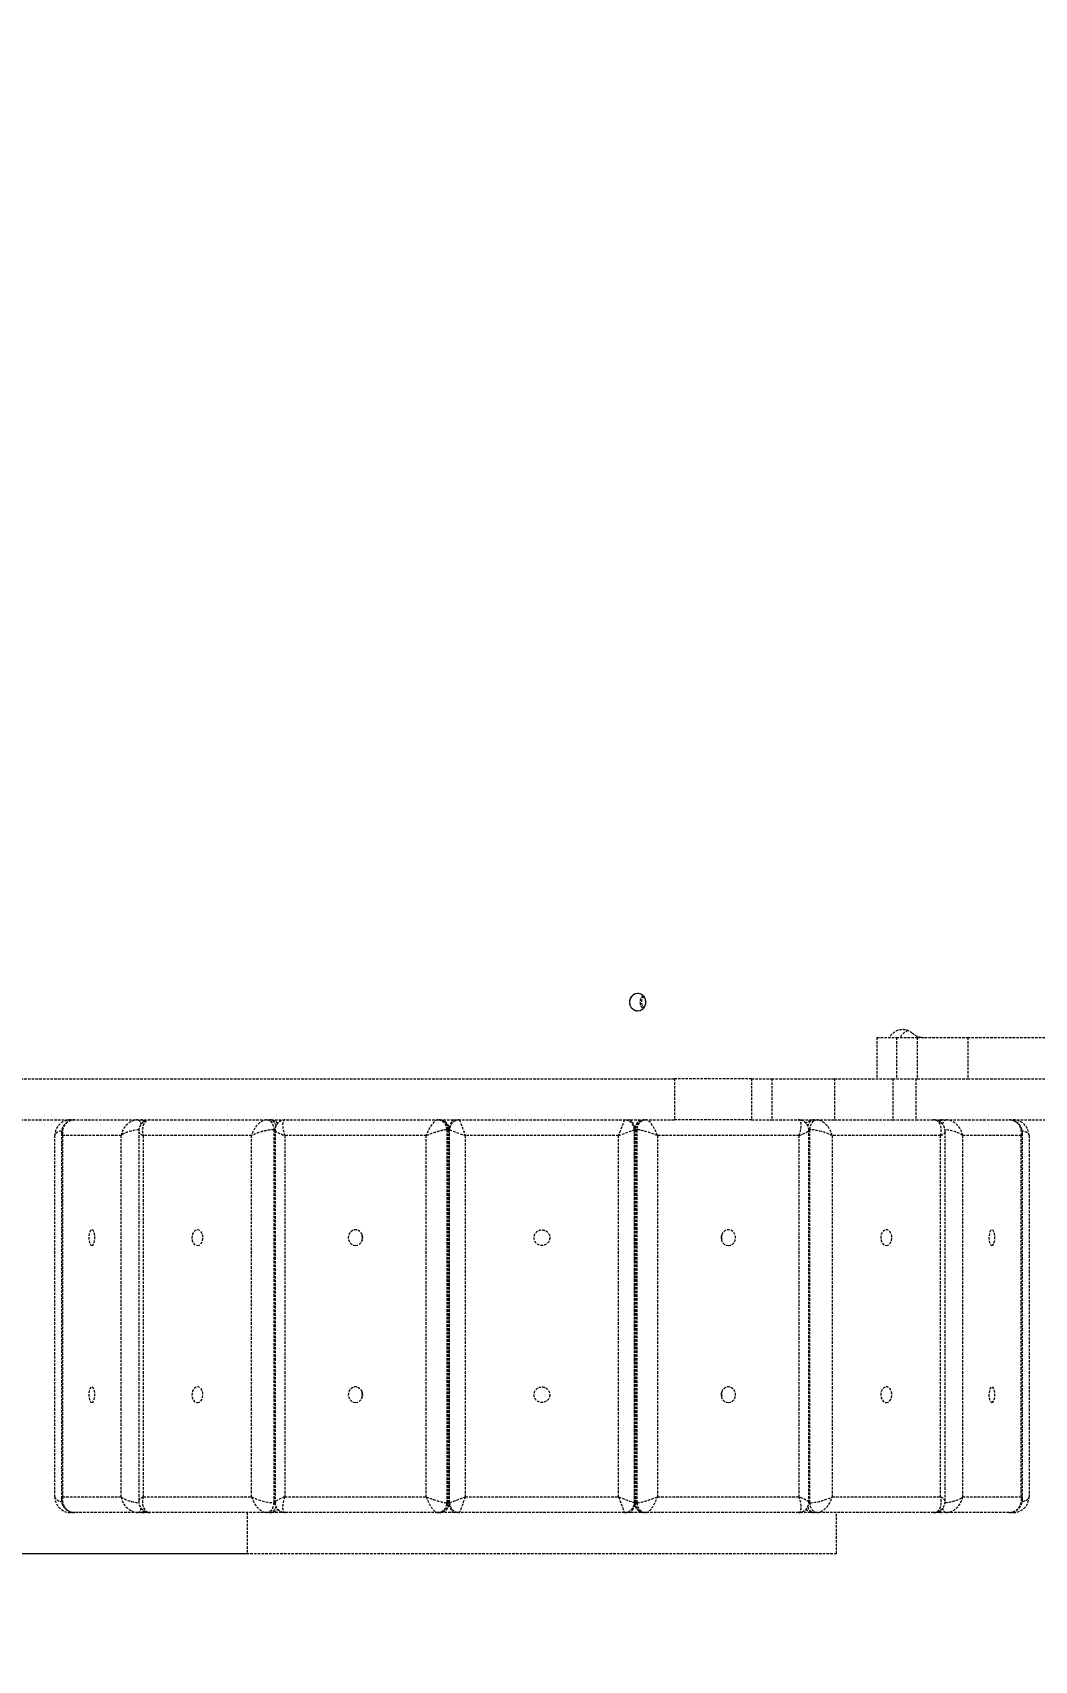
# Model space of a CAD drawing. Header units: millimetres. Extents: x -468 to 5922, y -120 to 5313.
# Drawn here: x 2184 to 2694, y 2125 to 2954 of the extents above; entities that cross this region are included whole.
import ezdxf

# ---------------------------------------------------------------- set-up
doc = ezdxf.new("R2010")
doc.units = ezdxf.units.MM
doc.linetypes.add('HIDDEN', pattern=[1.905, 1.27, -0.635])
doc.layers.add('DIKOM_ОБЬЕКТ', color=7, linetype='Continuous')
doc.layers.add('DIKOM_РАЗМЕР_ЗОНА', color=7, linetype='Continuous')
doc.styles.add('style1', font='arialbd.ttf', dxfattribs={"width": 0.8})
doc.dimstyles.new('1-50', dxfattribs={"dimtxt": 300, "dimasz": 200, "dimexe": 100, "dimexo": 0, "dimgap": 100, "dimtad": 1, "dimtxsty": 'style1', "dimcen": 200, "dimclrd": 7, "dimclre": 7, "dimclrt": 7, "dimadec": 1, "dimazin": 2, "dimtfac": 1, "dimtmove": 0, "dimatfit": 2, "dimfxl": 0, "dimlwd": 25, "dimlwe": 18, "dimarcsym": 0})

# ---------------------------------------------------------------- blocks, each defined once
blk = doc.blocks.new('*D38')
at = {"layer": 'Defpoints', "color": 0, "transparency": 16777216}
for p in [(4635.22, 5313.1), (-18.18, 679.1), (4922.12, 679.1)]:
    blk.add_point(p, dxfattribs=at)
at = {"layer": 'DIKOM_РАЗМЕР_ЗОНА', "color": 7, "lineweight": 18, "transparency": 16777216}
for p, q in [((4635.22, 5313.1), (-118.18, 5313.1)), ((4922.12, 679.1), (-118.18, 679.1))]:
    blk.add_line(p, q, dxfattribs=at)
at = {"layer": 'DIKOM_РАЗМЕР_ЗОНА', "color": 7, "lineweight": 25, "transparency": 16777216}
blk.add_line((-18.18, 5113.1), (-18.18, 879.1), dxfattribs=at)
at = {"layer": 'DIKOM_РАЗМЕР_ЗОНА', "color": 7, "transparency": 16777216}
for points in [[(-51.51, 5113.1), (15.15, 5113.1), (-18.18, 5313.1)], [(-51.51, 879.1), (15.15, 879.1), (-18.18, 679.1)]]:
    blk.add_solid(points, dxfattribs=at)
at = {"layer": 'DIKOM_РАЗМЕР_ЗОНА', "color": 7, "transparency": 16777216, "insert": (-271.35, 2810.16), "char_height": 300, "attachment_point": 5, "rotation": 90, "style": 'style1'}
blk.add_mtext('{\\fArial|b0|i0|c204|p34;4640}', dxfattribs=at)
blk = doc.blocks.new('*D40')
at = {"color": 7, "lineweight": 18, "transparency": 16777216}
for p, q in [((2293.54, 3813.1), (1693.94, 3813.1)), ((2293.54, 2179.1), (1693.94, 2179.1))]:
    blk.add_line(p, q, dxfattribs=at)
at = {"color": 7, "lineweight": 25, "transparency": 16777216}
blk.add_line((1793.94, 3613.1), (1793.94, 2379.1), dxfattribs=at)
at = {"color": 7, "transparency": 16777216}
for points in [[(1760.61, 3613.1), (1827.27, 3613.1), (1793.94, 3813.1)], [(1760.61, 2379.1), (1827.27, 2379.1), (1793.94, 2179.1)]]:
    blk.add_solid(points, dxfattribs=at)
at = {"layer": 'Defpoints', "color": 0, "transparency": 16777216}
for p in [(2293.54, 3813.1), (1793.94, 2179.1), (2293.54, 2179.1)]:
    blk.add_point(p, dxfattribs=at)
at = {"color": 7, "transparency": 16777216, "insert": (1540.77, 2959.56), "char_height": 300, "attachment_point": 5, "rotation": 90, "style": 'style1'}
blk.add_mtext('{\\fArial|b0|i0|c204|p34;1640}', dxfattribs=at)
blk = doc.blocks.new('*D41')
at = {"color": 7, "lineweight": 18, "transparency": 16777216}
for p, q in [((2007.82, 2400.1), (2007.82, 1603.72)), ((4422.12, 2400.1), (4422.12, 1603.72))]:
    blk.add_line(p, q, dxfattribs=at)
at = {"color": 7, "lineweight": 25, "transparency": 16777216}
blk.add_line((2207.82, 1703.72), (4222.12, 1703.72), dxfattribs=at)
at = {"color": 7, "transparency": 16777216}
for points in [[(2207.82, 1737.06), (2207.82, 1670.39), (2007.82, 1703.72)], [(4222.12, 1737.06), (4222.12, 1670.39), (4422.12, 1703.72)]]:
    blk.add_solid(points, dxfattribs=at)
at = {"layer": 'Defpoints', "color": 0, "transparency": 16777216}
for p in [(2007.82, 2400.1), (4422.12, 2400.1), (4422.12, 1703.72)]:
    blk.add_point(p, dxfattribs=at)
at = {"color": 7, "transparency": 16777216, "insert": (3233.45, 1956.89), "char_height": 300, "attachment_point": 5, "style": 'style1'}
blk.add_mtext('{\\fArial|b0|i0|c204|p34;2420}', dxfattribs=at)

msp = doc.modelspace()

# ---------------------------------------------------------------- linework, layer by layer
at = {"layer": 'DIKOM_ОБЬЕКТ', "color": 7, "linetype": 'HIDDEN', "lineweight": 15}
for p, q in [((2614.059, 2442.098), (2614.059, 2421.098)), ((2614.059, 2442.098), (2624.018, 2442.098)), ((2624.018, 2442.098), (2624.018, 2421.098)), ((2624.018, 2442.098), (2634.645, 2442.098)), ((2634.645, 2442.098), (2634.645, 2421.098)), ((2634.645, 2442.098), (2660.327, 2442.098)), ((2660.327, 2442.098), (2660.327, 2421.098)), ((2660.327, 2442.098), (2801.424, 2442.098)), ((2082.875, 2421.098), (2510.993, 2421.098)), ((2510.993, 2421.098), (2510.993, 2400.098)), ((2550.293, 2421.098), (2510.993, 2421.098)), ((2550.293, 2421.098), (2550.293, 2400.098)), ((2550.293, 2421.098), (2560.549, 2421.098)), ((2560.549, 2421.098), (2560.549, 2400.098)), ((2560.549, 2421.098), (2592.512, 2421.098)), ((2592.512, 2421.098), (2592.512, 2400.098)), ((2592.512, 2421.098), (2622.152, 2421.098)), ((2622.152, 2421.098), (2622.152, 2400.098)), ((2622.152, 2421.098), (2624.018, 2421.098)), ((2624.018, 2421.098), (2634.645, 2421.098)), ((2633.958, 2421.098), (2633.958, 2400.098)), ((2634.645, 2421.098), (2660.327, 2421.098)), ((2660.327, 2421.098), (2801.424, 2421.098)), ((2082.875, 2400.098), (2510.993, 2400.098)), ((2203.538, 2400.098), (2203.538, 2399.761)), ((2399.777, 2399.778), (2399.777, 2400.098)), ((2487.299, 2399.778), (2487.299, 2400.098)), ((2550.293, 2400.098), (2510.993, 2400.098)), ((2550.293, 2400.098), (2560.549, 2400.098)), ((2560.549, 2400.098), (2592.512, 2400.098)), ((2592.512, 2400.098), (2622.152, 2400.098)), ((2622.152, 2400.098), (2633.958, 2400.098)), ((2633.958, 2400.098), (2721.719, 2400.098)), ((2683.538, 2399.743), (2683.538, 2400.098)), ((2195.538, 2208.098), (2195.538, 2392.098)), ((2198.882, 2393.246), (2198.882, 2206.95)), ((2229.34, 2392.098), (2199.491, 2392.098)), ((2199.491, 2392.098), (2199.491, 2208.098)), ((2229.34, 2208.098), (2229.34, 2392.098)), ((2238.255, 2394.22), (2238.255, 2205.977)), ((2295.752, 2392.098), (2240.598, 2392.098)), ((2240.598, 2392.098), (2240.598, 2208.098)), ((2295.752, 2208.098), (2295.752, 2392.098)), ((2307.066, 2395.098), (2307.066, 2205.098)), ((2307.668, 2395.098), (2307.066, 2395.098)), ((2307.663, 2394.87), (2307.663, 2205.327)), ((2384.664, 2392.098), (2312.601, 2392.098)), ((2312.601, 2392.098), (2312.601, 2208.098)), ((2384.664, 2208.098), (2384.664, 2392.098)), ((2395.116, 2395.098), (2395.116, 2205.098)), ((2395.881, 2395.098), (2395.116, 2395.098)), ((2395.881, 2205.098), (2395.881, 2395.098)), ((2396.491, 2205.327), (2396.491, 2394.87)), ((2396.538, 2205.098), (2396.538, 2395.098)), ((2482.538, 2392.098), (2404.538, 2392.098)), ((2404.538, 2392.098), (2404.538, 2208.098)), ((2482.538, 2208.098), (2482.538, 2392.098)), ((2490.538, 2395.098), (2490.538, 2205.098)), ((2490.585, 2394.87), (2490.585, 2205.327)), ((2491.96, 2395.098), (2491.194, 2395.098)), ((2491.194, 2395.098), (2491.194, 2205.098)), ((2491.96, 2205.098), (2491.96, 2395.098)), ((2502.412, 2392.098), (2502.412, 2208.098)), ((2574.475, 2392.098), (2502.412, 2392.098)), ((2574.475, 2208.098), (2574.475, 2392.098)), ((2580.009, 2395.098), (2579.399, 2395.098)), ((2579.413, 2205.327), (2579.413, 2394.87)), ((2580.009, 2205.098), (2580.009, 2395.098)), ((2591.323, 2392.098), (2591.323, 2208.098)), ((2646.478, 2392.098), (2591.323, 2392.098)), ((2646.478, 2208.098), (2646.478, 2392.098)), ((2648.821, 2205.977), (2648.821, 2394.22)), ((2657.735, 2392.098), (2657.735, 2208.098)), ((2687.585, 2392.098), (2657.735, 2392.098)), ((2687.585, 2208.098), (2687.585, 2392.098)), ((2688.194, 2206.95), (2688.194, 2393.246)), ((2691.538, 2392.098), (2691.538, 2208.098)), ((2396.491, 2382.56), (2396.538, 2382.386)), ((2490.538, 2382.386), (2490.585, 2382.56)), ((2396.538, 2379.098), (2396.491, 2379.098)), ((2490.585, 2379.098), (2490.538, 2379.098)), ((2396.491, 2221.098), (2396.538, 2221.098)), ((2396.538, 2217.811), (2396.491, 2217.636)), ((2490.538, 2221.098), (2490.585, 2221.098)), ((2490.585, 2217.636), (2490.538, 2217.811)), ((2199.491, 2208.098), (2229.34, 2208.098)), ((2240.598, 2208.098), (2295.752, 2208.098)), ((2312.601, 2208.098), (2384.664, 2208.098)), ((2404.538, 2208.098), (2482.538, 2208.098)), ((2502.412, 2208.098), (2574.475, 2208.098)), ((2591.323, 2208.098), (2646.478, 2208.098)), ((2657.735, 2208.098), (2687.585, 2208.098)), ((2203.538, 2200.454), (2203.538, 2200.098)), ((2205.538, 2200.098), (2203.538, 2200.098)), ((2237.879, 2200.098), (2205.734, 2200.098)), ((2239.727, 2200.098), (2237.879, 2200.098)), ((2244.134, 2200.098), (2239.727, 2200.098)), ((2303.531, 2200.098), (2244.134, 2200.098)), ((2293.538, 2200.098), (2293.538, 2179.098)), ((2304.945, 2200.098), (2303.531, 2200.098)), ((2312.891, 2200.098), (2304.945, 2200.098)), ((2307.066, 2205.098), (2307.676, 2205.098)), ((2390.497, 2200.098), (2312.891, 2200.098)), ((2391.262, 2200.098), (2390.497, 2200.098)), ((2399.012, 2200.098), (2391.262, 2200.098)), ((2395.116, 2205.098), (2395.881, 2205.098)), ((2399.777, 2200.098), (2399.012, 2200.098)), ((2399.777, 2200.419), (2399.777, 2200.098)), ((2401.538, 2200.098), (2399.777, 2200.098)), ((2485.538, 2200.098), (2401.538, 2200.098)), ((2487.299, 2200.098), (2485.538, 2200.098)), ((2487.299, 2200.419), (2487.299, 2200.098)), ((2488.064, 2200.098), (2487.299, 2200.098)), ((2495.814, 2200.098), (2488.064, 2200.098)), ((2491.194, 2205.098), (2491.96, 2205.098)), ((2496.579, 2200.098), (2495.814, 2200.098)), ((2574.185, 2200.098), (2496.579, 2200.098)), ((2582.131, 2200.098), (2574.185, 2200.098)), ((2579.408, 2205.098), (2580.009, 2205.098)), ((2583.545, 2200.098), (2582.131, 2200.098)), ((2642.942, 2200.098), (2583.545, 2200.098)), ((2593.538, 2179.098), (2593.538, 2200.098)), ((2647.348, 2200.098), (2642.942, 2200.098)), ((2649.196, 2200.098), (2647.348, 2200.098)), ((2681.342, 2200.098), (2649.196, 2200.098)), ((2683.538, 2200.098), (2681.538, 2200.098)), ((2683.538, 2200.098), (2683.538, 2200.435)), ((2593.538, 2179.098), (2293.538, 2179.098))]:
    msp.add_line(p, q, dxfattribs=at)
at = {"layer": 'DIKOM_ОБЬЕКТ', "color": 7, "linetype": 'HIDDEN', "lineweight": 15, "flags": 128}
for points in [[(2491.056, 2464.306), (2489.596, 2463.494), (2488.546, 2462.164), (2488.068, 2460.52), (2488.235, 2458.812), (2489.02, 2457.3), (2490.304, 2456.213), (2491.892, 2455.719), (2493.542, 2455.891), (2495.002, 2456.703), (2496.052, 2458.033), (2496.529, 2459.677), (2496.363, 2461.385), (2495.578, 2462.897), (2494.294, 2463.983), (2492.706, 2464.478), (2491.056, 2464.306)], [(2492.299, 2464.498), (2491.102, 2464.32), (2490.001, 2463.8), (2489.087, 2462.98), (2488.433, 2461.926), (2488.092, 2460.725), (2488.092, 2459.472), (2488.433, 2458.271), (2489.087, 2457.217), (2490.001, 2456.397), (2491.102, 2455.877), (2492.299, 2455.698), (2493.496, 2455.877), (2494.597, 2456.397), (2495.511, 2457.217), (2496.165, 2458.271), (2496.506, 2459.472), (2496.506, 2460.725), (2496.165, 2461.926), (2495.511, 2462.98), (2494.597, 2463.8), (2493.496, 2464.32), (2492.299, 2464.498)], [(2237.879, 2400.098), (2238.253, 2400.002), (2238.612, 2399.718), (2238.942, 2399.256), (2239.232, 2398.634), (2239.47, 2397.876), (2239.473, 2397.867)], [(2303.531, 2400.098), (2304.22, 2400.002), (2304.884, 2399.718), (2305.495, 2399.256), (2306.031, 2398.634), (2306.47, 2397.876), (2306.797, 2397.012), (2306.998, 2396.074), (2307.066, 2395.098)], [(2399.012, 2400.098), (2398.414, 2399.945), (2397.84, 2399.489), (2397.311, 2398.75), (2396.847, 2397.755), (2396.466, 2396.543), (2396.324, 2395.927)], [(2401.538, 2400.098), (2401.583, 2399.977), (2401.719, 2399.616), (2401.94, 2399.027), (2402.24, 2398.227), (2402.609, 2397.241), (2403.038, 2396.098), (2403.512, 2394.835), (2404.017, 2393.488), (2404.538, 2392.098)], [(2485.538, 2400.098), (2485.48, 2399.945), (2485.309, 2399.489), (2485.032, 2398.75), (2484.659, 2397.755), (2484.204, 2396.543), (2483.686, 2395.16), (2483.123, 2393.659), (2482.538, 2392.098)], [(2490.742, 2395.973), (2490.609, 2396.543), (2490.229, 2397.755), (2489.765, 2398.75), (2489.235, 2399.489), (2488.661, 2399.945), (2488.064, 2400.098)], [(2580.009, 2395.098), (2580.077, 2396.074), (2580.279, 2397.012), (2580.605, 2397.876), (2581.045, 2398.634), (2581.581, 2399.256), (2582.192, 2399.718), (2582.855, 2400.002), (2583.545, 2400.098)], [(2647.6, 2397.858), (2647.605, 2397.876), (2647.843, 2398.634), (2648.133, 2399.256), (2648.464, 2399.718), (2648.823, 2400.002), (2649.196, 2400.098)], [(2396.538, 2395.098), (2396.659, 2395.053), (2397.02, 2394.918), (2397.61, 2394.696), (2398.409, 2394.397), (2399.396, 2394.027), (2400.538, 2393.598), (2401.802, 2393.124), (2403.149, 2392.619), (2404.538, 2392.098)], [(2482.538, 2392.098), (2484.099, 2392.684), (2485.599, 2393.246), (2486.982, 2393.765), (2488.195, 2394.22), (2489.19, 2394.593), (2489.929, 2394.87), (2490.384, 2395.041), (2490.538, 2395.098)], [(2214.416, 2336.098), (2214.867, 2336.276), (2215.278, 2336.793), (2215.612, 2337.604), (2215.841, 2338.637), (2215.942, 2339.799), (2215.908, 2340.988), (2215.741, 2342.098), (2215.457, 2343.031), (2215.08, 2343.702), (2214.644, 2344.054), (2214.187, 2344.054), (2213.752, 2343.702), (2213.374, 2343.031), (2213.09, 2342.098), (2212.923, 2340.988), (2212.889, 2339.799), (2212.991, 2338.637), (2213.219, 2337.604), (2213.554, 2336.793), (2213.965, 2336.276), (2214.416, 2336.098)], [(2268.175, 2336.098), (2269.009, 2336.276), (2269.769, 2336.793), (2270.387, 2337.604), (2270.808, 2338.637), (2270.996, 2339.799), (2270.933, 2340.988), (2270.625, 2342.098), (2270.099, 2343.031), (2269.403, 2343.702), (2268.597, 2344.054), (2267.754, 2344.054), (2266.948, 2343.702), (2266.252, 2343.031), (2265.726, 2342.098), (2265.418, 2340.988), (2265.355, 2339.799), (2265.542, 2338.637), (2265.964, 2337.604), (2266.582, 2336.793), (2267.342, 2336.276), (2268.175, 2336.098)], [(2348.632, 2336.098), (2349.722, 2336.276), (2350.714, 2336.793), (2351.522, 2337.604), (2352.072, 2338.637), (2352.318, 2339.799), (2352.235, 2340.988), (2351.833, 2342.098), (2351.146, 2343.031), (2350.236, 2343.702), (2349.183, 2344.054), (2348.082, 2344.054), (2347.029, 2343.702), (2346.119, 2343.031), (2345.432, 2342.098), (2345.029, 2340.988), (2344.947, 2339.799), (2345.192, 2338.637), (2345.743, 2337.604), (2346.551, 2336.793), (2347.543, 2336.276), (2348.632, 2336.098)], [(2538.443, 2336.098), (2539.533, 2336.276), (2540.525, 2336.793), (2541.333, 2337.604), (2541.883, 2338.637), (2542.129, 2339.799), (2542.046, 2340.988), (2541.644, 2342.098), (2540.957, 2343.031), (2540.047, 2343.702), (2538.994, 2344.054), (2537.893, 2344.054), (2536.84, 2343.702), (2535.93, 2343.031), (2535.243, 2342.098), (2534.84, 2340.988), (2534.758, 2339.799), (2535.003, 2338.637), (2535.554, 2337.604), (2536.362, 2336.793), (2537.354, 2336.276), (2538.443, 2336.098)], [(2618.9, 2336.098), (2619.734, 2336.276), (2620.494, 2336.793), (2621.112, 2337.604), (2621.533, 2338.637), (2621.721, 2339.799), (2621.658, 2340.988), (2621.35, 2342.098), (2620.824, 2343.031), (2620.128, 2343.702), (2619.322, 2344.054), (2618.479, 2344.054), (2617.673, 2343.702), (2616.976, 2343.031), (2616.451, 2342.098), (2616.143, 2340.988), (2616.08, 2339.799), (2616.267, 2338.637), (2616.689, 2337.604), (2617.307, 2336.793), (2618.067, 2336.276), (2618.9, 2336.098)], [(2672.66, 2336.098), (2673.111, 2336.276), (2673.522, 2336.793), (2673.857, 2337.604), (2674.085, 2338.637), (2674.186, 2339.799), (2674.152, 2340.988), (2673.986, 2342.098), (2673.701, 2343.031), (2673.324, 2343.702), (2672.888, 2344.054), (2672.432, 2344.054), (2671.996, 2343.702), (2671.619, 2343.031), (2671.334, 2342.098), (2671.168, 2340.988), (2671.133, 2339.799), (2671.235, 2338.637), (2671.463, 2337.604), (2671.798, 2336.793), (2672.209, 2336.276), (2672.66, 2336.098)], [(2214.416, 2256.098), (2214.867, 2256.276), (2215.278, 2256.793), (2215.612, 2257.604), (2215.841, 2258.637), (2215.942, 2259.799), (2215.908, 2260.988), (2215.741, 2262.098), (2215.457, 2263.031), (2215.08, 2263.702), (2214.644, 2264.054), (2214.187, 2264.054), (2213.752, 2263.702), (2213.374, 2263.031), (2213.09, 2262.098), (2212.923, 2260.988), (2212.889, 2259.799), (2212.991, 2258.637), (2213.219, 2257.604), (2213.554, 2256.793), (2213.965, 2256.276), (2214.416, 2256.098)], [(2268.175, 2256.098), (2269.009, 2256.276), (2269.769, 2256.793), (2270.387, 2257.604), (2270.808, 2258.637), (2270.996, 2259.799), (2270.933, 2260.988), (2270.625, 2262.098), (2270.099, 2263.031), (2269.403, 2263.702), (2268.597, 2264.054), (2267.754, 2264.054), (2266.948, 2263.702), (2266.252, 2263.031), (2265.726, 2262.098), (2265.418, 2260.988), (2265.355, 2259.799), (2265.542, 2258.637), (2265.964, 2257.604), (2266.582, 2256.793), (2267.342, 2256.276), (2268.175, 2256.098)], [(2348.632, 2256.098), (2349.722, 2256.276), (2350.714, 2256.793), (2351.522, 2257.604), (2352.072, 2258.637), (2352.318, 2259.799), (2352.235, 2260.988), (2351.833, 2262.098), (2351.146, 2263.031), (2350.236, 2263.702), (2349.183, 2264.054), (2348.082, 2264.054), (2347.029, 2263.702), (2346.119, 2263.031), (2345.432, 2262.098), (2345.029, 2260.988), (2344.947, 2259.799), (2345.192, 2258.637), (2345.743, 2257.604), (2346.551, 2256.793), (2347.543, 2256.276), (2348.632, 2256.098)], [(2538.443, 2256.098), (2539.533, 2256.276), (2540.525, 2256.793), (2541.333, 2257.604), (2541.883, 2258.637), (2542.129, 2259.799), (2542.046, 2260.988), (2541.644, 2262.098), (2540.957, 2263.031), (2540.047, 2263.702), (2538.994, 2264.054), (2537.893, 2264.054), (2536.84, 2263.702), (2535.93, 2263.031), (2535.243, 2262.098), (2534.84, 2260.988), (2534.758, 2259.799), (2535.003, 2258.637), (2535.554, 2257.604), (2536.362, 2256.793), (2537.354, 2256.276), (2538.443, 2256.098)], [(2618.9, 2256.098), (2619.734, 2256.276), (2620.494, 2256.793), (2621.112, 2257.604), (2621.533, 2258.637), (2621.721, 2259.799), (2621.658, 2260.988), (2621.35, 2262.098), (2620.824, 2263.031), (2620.128, 2263.702), (2619.322, 2264.054), (2618.479, 2264.054), (2617.673, 2263.702), (2616.976, 2263.031), (2616.451, 2262.098), (2616.143, 2260.988), (2616.08, 2259.799), (2616.267, 2258.637), (2616.689, 2257.604), (2617.307, 2256.793), (2618.067, 2256.276), (2618.9, 2256.098)], [(2672.66, 2256.098), (2673.111, 2256.276), (2673.522, 2256.793), (2673.857, 2257.604), (2674.085, 2258.637), (2674.186, 2259.799), (2674.152, 2260.988), (2673.986, 2262.098), (2673.701, 2263.031), (2673.324, 2263.702), (2672.888, 2264.054), (2672.432, 2264.054), (2671.996, 2263.702), (2671.619, 2263.031), (2671.334, 2262.098), (2671.168, 2260.988), (2671.133, 2259.799), (2671.235, 2258.637), (2671.463, 2257.604), (2671.798, 2256.793), (2672.209, 2256.276), (2672.66, 2256.098)], [(2396.538, 2205.098), (2396.659, 2205.144), (2397.02, 2205.279), (2397.61, 2205.5), (2398.409, 2205.8), (2399.396, 2206.17), (2400.538, 2206.598), (2401.802, 2207.072), (2403.149, 2207.577), (2404.538, 2208.098)], [(2404.538, 2208.098), (2404.017, 2206.709), (2403.512, 2205.362), (2403.038, 2204.098), (2402.609, 2202.956), (2402.24, 2201.97), (2401.94, 2201.17), (2401.719, 2200.581), (2401.583, 2200.22), (2401.538, 2200.098)], [(2482.538, 2208.098), (2484.099, 2207.513), (2485.599, 2206.95), (2486.982, 2206.432), (2488.195, 2205.977), (2489.19, 2205.604), (2489.929, 2205.327), (2490.384, 2205.156), (2490.538, 2205.098)], [(2482.538, 2208.098), (2483.123, 2206.538), (2483.686, 2205.037), (2484.204, 2203.654), (2484.659, 2202.442), (2485.032, 2201.447), (2485.309, 2200.707), (2485.48, 2200.252), (2485.538, 2200.098)], [(2239.475, 2202.339), (2239.47, 2202.321), (2239.232, 2201.563), (2238.942, 2200.941), (2238.612, 2200.479), (2238.253, 2200.194), (2237.879, 2200.098)], [(2307.066, 2205.098), (2306.998, 2204.123), (2306.797, 2203.185), (2306.47, 2202.321), (2306.031, 2201.563), (2305.495, 2200.941), (2304.884, 2200.479), (2304.22, 2200.194), (2303.531, 2200.098)], [(2396.333, 2204.224), (2396.466, 2203.654), (2396.847, 2202.442), (2397.311, 2201.447), (2397.84, 2200.707), (2398.414, 2200.252), (2399.012, 2200.098)], [(2488.064, 2200.098), (2488.661, 2200.252), (2489.235, 2200.707), (2489.765, 2201.447), (2490.229, 2202.442), (2490.609, 2203.654), (2490.752, 2204.27)], [(2583.545, 2200.098), (2582.855, 2200.194), (2582.192, 2200.479), (2581.581, 2200.941), (2581.045, 2201.563), (2580.605, 2202.321), (2580.279, 2203.185), (2580.077, 2204.123), (2580.009, 2205.098)], [(2649.196, 2200.098), (2648.823, 2200.194), (2648.464, 2200.479), (2648.133, 2200.941), (2647.843, 2201.563), (2647.605, 2202.321), (2647.603, 2202.33)]]:
    msp.add_lwpolyline(points, dxfattribs=at)
at = {"layer": 'DIKOM_ОБЬЕКТ', "color": 7, "linetype": 'HIDDEN', "lineweight": 15}
for centre in [(2443.538, 2340.098), (2443.538, 2260.098)]:
    msp.add_circle(centre, 4, dxfattribs=at)
for centre, radius, start, end in [((2497.967, 2460.098), 4.488, 131.087635, 228.912365), ((2498.758, 2460.098), 4.502, 138.149268, 221.850732), ((2627.152, 2438.496), 7.591, 50.115992, 151.667082), ((2632.732, 2438.33), 7.798, 111.455742, 151.099075), ((2638.111, 2451.557), 9.459, 229.911914, 269.879886), ((2203.538, 2392.098), 8, 90, 180), ((2239.387, 2398.561), 1.575, 22.398764, 77.507553), ((2304.498, 2396.37), 3.756, 11.649953, 83.163392), ((2390.299, 2395.281), 4.821, 357.823885, 87.644123), ((2391.064, 2395.282), 4.821, 357.821597, 87.64641), ((2401.538, 2395.098), 5, 90, 180), ((2485.538, 2395.098), 5, 0, 90), ((2496.012, 2395.282), 4.821, 92.35359, 182.178403), ((2496.777, 2395.281), 4.821, 92.355877, 182.176115), ((2582.583, 2396.358), 3.767, 96.890592, 168.908859), ((2647.689, 2398.56), 1.576, 102.48839, 157.687055), ((2683.538, 2392.098), 8, 0, 90), ((2356.129, 2340.098), 4.304, 160.313102, 199.686898), ((2530.947, 2340.098), 4.304, 340.313102, 19.686898), ((2356.129, 2260.098), 4.305, 160.314033, 199.685967), ((2530.946, 2260.098), 4.305, 340.314033, 19.685967), ((2203.538, 2208.098), 8, 180, 270), ((2683.538, 2208.098), 8, 270, 0), ((2239.385, 2201.638), 1.577, 282.523752, 337.651693), ((2304.493, 2203.839), 3.768, 276.89108, 348.9095), ((2390.299, 2204.915), 4.821, 272.35697, 2.175022), ((2391.064, 2204.915), 4.821, 272.354682, 2.17731), ((2401.538, 2205.098), 5, 180, 270), ((2485.538, 2205.098), 5, 270, 0), ((2496.012, 2204.915), 4.821, 177.82269, 267.645318), ((2496.777, 2204.915), 4.821, 177.824978, 267.64303), ((2582.578, 2203.827), 3.756, 191.650898, 263.162448), ((2647.688, 2201.635), 1.573, 202.366948, 257.539369)]:
    msp.add_arc(centre, radius, start, end, dxfattribs=at)
for centre, major_axis, ratio, start_param, end_param in [((2206.882, 2392.098), (-4.577, 7.004), 0.8446743, 5.7788625, 7.3496589), ((2236.731, 2392.098), (4.577, 7.004), 0.8446743, 0.5043228, 2.0751191), ((2246.255, 2392.098), (-3.654, 7.664), 0.6277393, 5.9923586, 7.5631549), ((2301.409, 2392.098), (3.654, 7.664), 0.6277393, 0.2908267, 1.8616231), ((2315.663, 2392.098), (-3.153, 7.929), 0.3363472, 6.1502304, 7.7210267), ((2387.725, 2392.098), (3.153, 7.929), 0.3363472, 0.1329549, 1.7037512), ((2499.351, 2392.098), (-3.153, 7.929), 0.3363472, 4.5794341, 6.1502304), ((2571.413, 2392.098), (3.153, 7.929), 0.3363472, 4.8453439, 6.4161402), ((2585.666, 2392.098), (-3.654, 7.664), 0.6277393, 4.4215622, 5.9923586), ((2640.821, 2392.098), (3.654, 7.664), 0.6277393, 5.0032157, 6.574012), ((2650.344, 2392.098), (-4.577, 7.004), 0.8446743, 4.2080662, 5.7788625), ((2680.194, 2392.098), (4.577, 7.004), 0.8446743, 5.2167117, 6.7875081), ((2203.538, 2392.098), (8, 0), 0.375, 2.1866092, 3.1415927), ((2206.882, 2392.098), (7.988, -1.299), 0.3385561, 3.1965781, 3.5892772), ((2236.731, 2392.098), (7.988, 1.299), 0.3385561, 1.3111966, 2.6939081), ((2246.255, 2392.098), (7.98, -2.264), 0.2466119, 3.2127494, 3.9968453), ((2301.409, 2392.098), (7.98, 2.264), 0.2466119, 0.7155437, 2.2863401), ((2315.663, 2392.098), (7.992, -2.821), 0.1278709, 3.187436, 4.3647889), ((2387.725, 2392.098), (7.992, 2.821), 0.1278709, 0.3476, 1.9183964), ((2388.49, 2392.098), (7.992, 2.821), 0.1278709, 6.2363433, 6.6307854), ((2498.585, 2392.098), (7.992, -2.821), 0.1278709, 2.7939926, 3.187436), ((2499.351, 2392.098), (7.992, -2.821), 0.1278709, 1.2231963, 2.7939926), ((2571.413, 2392.098), (7.992, 2.821), 0.1278709, 5.059989, 6.2363433), ((2585.666, 2392.098), (7.98, -2.264), 0.2466119, 0.8552526, 2.4260489), ((2640.821, 2392.098), (7.98, 2.264), 0.2466119, 5.4279327, 6.2131503), ((2650.344, 2392.098), (7.988, -1.299), 0.3385561, 0.4476845, 1.8307999), ((2680.194, 2392.098), (7.988, 1.299), 0.3385561, 5.8355008, 6.2273181), ((2683.538, 2392.098), (8, 0), 0.375, 0, 0.9530983), ((2203.538, 2208.098), (8, 0), 0.375, 3.1415927, 4.0967877), ((2206.882, 2208.098), (7.988, 1.299), 0.3385561, 2.6939081, 3.0866072), ((2206.882, 2208.098), (4.577, 7.004), 0.8446743, 2.0751191, 3.6459154), ((2236.731, 2208.098), (-4.577, 7.004), 0.8446743, 1.0664736, 2.6372699), ((2236.731, 2208.098), (7.988, -1.299), 0.3385561, 3.5892772, 4.9718571), ((2246.255, 2208.098), (7.98, 2.264), 0.2466119, 2.2863401, 3.0717382), ((2246.255, 2208.098), (3.654, 7.664), 0.6277393, 1.8616231, 3.4324194), ((2301.409, 2208.098), (7.98, -2.264), 0.2466119, 3.9968453, 5.5676416), ((2301.409, 2208.098), (-3.654, 7.664), 0.6277393, 1.2799696, 2.8507659), ((2315.663, 2208.098), (7.992, 2.821), 0.1278709, 1.9183964, 3.0964936), ((2315.663, 2208.098), (3.153, 7.929), 0.3363472, 1.7037512, 3.2745476), ((2387.725, 2208.098), (7.992, -2.821), 0.1278709, 4.3647889, 5.9355853), ((2387.725, 2208.098), (-3.153, 7.929), 0.3363472, 1.4378414, 3.0086378), ((2499.351, 2208.098), (7.992, 2.821), 0.1278709, 3.4891927, 5.059989), ((2499.351, 2208.098), (3.153, 7.929), 0.3363472, 3.2745476, 4.8453439), ((2571.413, 2208.098), (-3.153, 7.929), 0.3363472, 3.0086378, 4.5794341), ((2571.413, 2208.098), (7.992, -2.821), 0.1278709, 0.045099, 1.2231963), ((2585.666, 2208.098), (7.98, 2.264), 0.2466119, 3.8571364, 5.4279327), ((2585.666, 2208.098), (3.654, 7.664), 0.6277393, 3.4324194, 5.0032157), ((2640.821, 2208.098), (-3.654, 7.664), 0.6277393, 2.8507659, 4.4215622), ((2640.821, 2208.098), (7.98, -2.264), 0.2466119, 0.0698544, 0.8552526), ((2650.344, 2208.098), (7.988, 1.299), 0.3385561, 4.4523384, 5.8355008), ((2650.344, 2208.098), (4.577, 7.004), 0.8446743, 3.6459154, 5.2167117), ((2680.194, 2208.098), (-4.577, 7.004), 0.8446743, 2.6372699, 4.2080662), ((2680.194, 2208.098), (7.988, -1.299), 0.3385561, 0.0549854, 0.4476845), ((2683.538, 2208.098), (8, 0), 0.375, 5.3303088, 6.2831853), ((2388.49, 2208.098), (7.992, -2.821), 0.1278709, 5.9355853, 6.3282843), ((2498.585, 2208.098), (7.992, 2.821), 0.1278709, 3.0964936, 3.4891927)]:
    msp.add_ellipse(centre, major_axis=major_axis, ratio=ratio, start_param=start_param, end_param=end_param, dxfattribs=at)
for points, knots in [([(2205.734, 2400.098), (2205.339, 2400.08), (2204.477, 2400.041), (2203.199, 2399.689), (2201.92, 2399.056), (2200.793, 2398.146), (2199.89, 2397.005), (2199.277, 2395.738), (2198.93, 2394.463), (2198.908, 2393.623), (2198.898, 2393.234)], [0, 0, 0, 0, 0.1073463, 0.233788, 0.3593374, 0.4972115, 0.6305325, 0.7603723, 0.8892509, 1, 1, 1, 1]), ([(2244.134, 2400.098), (2243.659, 2400.068), (2242.765, 2400.012), (2241.511, 2399.561), (2240.39, 2398.872), (2239.454, 2397.927), (2238.771, 2396.807), (2238.387, 2395.64), (2238.236, 2394.759), (2238.267, 2394.29), (2238.273, 2394.204)], [0, 0, 0, 0, 0.1530422, 0.288432, 0.4241215, 0.5732914, 0.711935, 0.8431614, 0.971202, 1, 1, 1, 1]), ([(2242.044, 2399.701), (2241.675, 2399.818), (2240.924, 2400.055), (2240.131, 2400.084), (2239.727, 2400.098)], [0, 0, 0, 0, 0.4912548, 1, 1, 1, 1]), ([(2309.078, 2398.425), (2309.019, 2398.493), (2308.674, 2398.892), (2307.859, 2399.401), (2306.713, 2399.888), (2305.723, 2400.077), (2305.137, 2400.093), (2304.945, 2400.098)], [0, 0, 0, 0, 0.0588996, 0.3453065, 0.6143435, 0.8734253, 1, 1, 1, 1]), ([(2312.891, 2400.098), (2312.543, 2400.079), (2311.808, 2400.038), (2310.712, 2399.679), (2309.675, 2399.069), (2308.797, 2398.218), (2308.153, 2397.21), (2307.789, 2396.146), (2307.647, 2395.355), (2307.673, 2394.939), (2307.678, 2394.862)], [0, 0, 0, 0, 0.1274386, 0.2696785, 0.4151877, 0.5621448, 0.7104055, 0.8454836, 0.9712498, 1, 1, 1, 1]), ([(2396.467, 2394.849), (2396.474, 2394.965), (2396.503, 2395.455), (2396.319, 2396.343), (2395.883, 2397.44), (2395.159, 2398.451), (2394.217, 2399.258), (2393.153, 2399.793), (2392.158, 2400.059), (2391.532, 2400.087), (2391.262, 2400.098)], [0, 0, 0, 0, 0.0431642, 0.181685, 0.3250601, 0.4710621, 0.6286472, 0.7705949, 0.9010453, 1, 1, 1, 1]), ([(2495.814, 2400.098), (2495.466, 2400.079), (2494.73, 2400.038), (2493.635, 2399.679), (2492.598, 2399.069), (2491.72, 2398.218), (2491.076, 2397.21), (2490.711, 2396.146), (2490.57, 2395.355), (2490.596, 2394.939), (2490.601, 2394.862)], [0, 0, 0, 0, 0.1274517, 0.2696777, 0.4151869, 0.5621432, 0.7104116, 0.845484, 0.9712498, 1, 1, 1, 1]), ([(2579.39, 2394.849), (2579.397, 2394.965), (2579.426, 2395.455), (2579.242, 2396.343), (2578.805, 2397.44), (2578.081, 2398.451), (2577.14, 2399.258), (2576.075, 2399.793), (2575.081, 2400.059), (2574.455, 2400.087), (2574.185, 2400.098)], [0, 0, 0, 0, 0.04316567, 0.18168637, 0.32506739, 0.47106157, 0.6286581, 0.77059403, 0.9010443, 1, 1, 1, 1]), ([(2582.131, 2400.098), (2581.655, 2400.069), (2580.76, 2400.014), (2579.516, 2399.553), (2578.59, 2399.033), (2578.164, 2398.575), (2578.026, 2398.427)], [0, 0, 0, 0, 0.3129688, 0.5897923, 0.8672525, 1, 1, 1, 1]), ([(2648.812, 2394.215), (2648.796, 2394.603), (2648.762, 2395.404), (2648.394, 2396.594), (2647.78, 2397.708), (2646.917, 2398.672), (2645.867, 2399.411), (2644.708, 2399.886), (2643.721, 2400.077), (2643.134, 2400.093), (2642.942, 2400.098)], [0, 0, 0, 0, 0.1281113, 0.2644483, 0.4004855, 0.5367273, 0.677712, 0.8101467, 0.9376808, 1, 1, 1, 1]), ([(2647.348, 2400.098), (2646.951, 2400.084), (2646.161, 2400.056), (2645.413, 2399.821), (2645.04, 2399.704)], [0, 0, 0, 0, 0.50228929, 1, 1, 1, 1]), ([(2688.173, 2393.242), (2688.165, 2393.623), (2688.148, 2394.461), (2687.803, 2395.725), (2687.187, 2397.006), (2686.289, 2398.14), (2685.157, 2399.054), (2683.895, 2399.682), (2682.607, 2400.039), (2681.744, 2400.08), (2681.342, 2400.098)], [0, 0, 0, 0, 0.1087256, 0.2389934, 0.366564, 0.5050738, 0.6375667, 0.765507, 0.8907899, 1, 1, 1, 1]), ([(2198.903, 2206.963), (2198.911, 2206.579), (2198.928, 2205.739), (2199.273, 2204.472), (2199.889, 2203.191), (2200.787, 2202.057), (2201.918, 2201.143), (2203.181, 2200.514), (2204.468, 2200.158), (2205.332, 2200.117), (2205.734, 2200.098)], [0, 0, 0, 0, 0.1093884, 0.2395562, 0.3670312, 0.5054348, 0.6378285, 0.7656823, 0.8908612, 1, 1, 1, 1]), ([(2238.263, 2205.989), (2238.279, 2205.598), (2238.313, 2204.795), (2238.682, 2203.603), (2239.296, 2202.489), (2240.159, 2201.525), (2241.209, 2200.786), (2242.368, 2200.311), (2243.355, 2200.119), (2243.941, 2200.104), (2244.134, 2200.098)], [0, 0, 0, 0, 0.128799, 0.2650277, 0.4009646, 0.5371006, 0.6779758, 0.8103052, 0.9377414, 1, 1, 1, 1]), ([(2642.942, 2200.098), (2643.416, 2200.128), (2644.311, 2200.185), (2645.565, 2200.636), (2646.685, 2201.325), (2647.622, 2202.27), (2648.305, 2203.39), (2648.689, 2204.557), (2648.839, 2205.436), (2648.809, 2205.904), (2648.803, 2205.989)], [0, 0, 0, 0, 0.1531224, 0.2885697, 0.424319, 0.5735546, 0.7122592, 0.8435434, 0.9716403, 1, 1, 1, 1]), ([(2681.342, 2200.098), (2681.737, 2200.117), (2682.599, 2200.156), (2683.877, 2200.508), (2685.155, 2201.14), (2686.283, 2202.05), (2687.185, 2203.192), (2687.799, 2204.459), (2688.145, 2205.731), (2688.167, 2206.568), (2688.177, 2206.954)], [0, 0, 0, 0, 0.1074372, 0.2339962, 0.3596425, 0.4976253, 0.6310721, 0.7610174, 0.8900051, 1, 1, 1, 1]), ([(2239.727, 2200.098), (2240.124, 2200.112), (2240.915, 2200.14), (2241.663, 2200.376), (2242.035, 2200.493)], [0, 0, 0, 0, 0.5022378, 1, 1, 1, 1]), ([(2304.945, 2200.098), (2305.42, 2200.128), (2306.316, 2200.183), (2307.56, 2200.643), (2308.486, 2201.164), (2308.912, 2201.622), (2309.049, 2201.77)], [0, 0, 0, 0, 0.3129521, 0.5898011, 0.8672674, 1, 1, 1, 1]), ([(2307.685, 2205.334), (2307.679, 2205.222), (2307.65, 2204.737), (2307.834, 2203.854), (2308.27, 2202.757), (2308.994, 2201.746), (2309.936, 2200.938), (2311, 2200.403), (2311.995, 2200.138), (2312.621, 2200.11), (2312.891, 2200.098)], [0, 0, 0, 0, 0.0415357, 0.1802925, 0.3239178, 0.470155, 0.6280093, 0.7702031, 0.9008757, 1, 1, 1, 1]), ([(2391.262, 2200.098), (2391.61, 2200.118), (2392.345, 2200.159), (2393.441, 2200.518), (2394.478, 2201.128), (2395.356, 2201.979), (2396, 2202.987), (2396.365, 2204.05), (2396.506, 2204.846), (2396.479, 2205.266), (2396.474, 2205.348)], [0, 0, 0, 0, 0.1272352, 0.2692487, 0.4145304, 0.5612482, 0.709287, 0.8441382, 0.9697112, 1, 1, 1, 1]), ([(2490.608, 2205.334), (2490.601, 2205.222), (2490.573, 2204.737), (2490.757, 2203.854), (2491.193, 2202.757), (2491.917, 2201.746), (2492.858, 2200.938), (2493.923, 2200.403), (2494.918, 2200.138), (2495.544, 2200.11), (2495.814, 2200.098)], [0, 0, 0, 0, 0.0415355, 0.1802925, 0.323912, 0.470157, 0.6280107, 0.7702036, 0.9008625, 1, 1, 1, 1]), ([(2574.185, 2200.098), (2574.532, 2200.118), (2575.268, 2200.159), (2576.364, 2200.518), (2577.401, 2201.128), (2578.279, 2201.979), (2578.922, 2202.987), (2579.287, 2204.05), (2579.428, 2204.846), (2579.402, 2205.266), (2579.397, 2205.348)], [0, 0, 0, 0, 0.1272365, 0.2692508, 0.4145329, 0.561252, 0.7092835, 0.8441407, 0.9697125, 1, 1, 1, 1]), ([(2577.998, 2201.772), (2578.057, 2201.704), (2578.402, 2201.305), (2579.217, 2200.796), (2580.362, 2200.309), (2581.353, 2200.12), (2581.938, 2200.104), (2582.131, 2200.098)], [0, 0, 0, 0, 0.0588916, 0.3453159, 0.6143452, 0.8734266, 1, 1, 1, 1]), ([(2645.032, 2200.495), (2645.401, 2200.379), (2646.151, 2200.142), (2646.945, 2200.113), (2647.348, 2200.098)], [0, 0, 0, 0, 0.4912548, 1, 1, 1, 1])]:
    msp.add_open_spline(points, degree=3, knots=knots, dxfattribs=at)

# ---------------------------------------------------------------- dimensions: what is measured, and where the dimension line sits
dim = msp.add_linear_dim(base=(1793.939, 2179.098), p1=(2293.538, 3813.098), p2=(2293.538, 2179.098), angle=90, text='{\\fArial|b0|i0|c204|p34;1640}', dimstyle='1-50')
dim.commit()
dim.dimension.update_dxf_attribs({"geometry": '*D40', "text_midpoint": (1793.939, 2959.556), "dimtype": 160})
dim = msp.add_linear_dim(base=(4422.118, 1703.722), p1=(2007.819, 2400.098), p2=(4422.118, 2400.098), text='{\\fArial|b0|i0|c204|p34;2420}', dimstyle='1-50')
dim.commit()
dim.dimension.update_dxf_attribs({"geometry": '*D41', "text_midpoint": (3233.45, 1703.722), "dimtype": 160})
at = {"layer": 'DIKOM_РАЗМЕР_ЗОНА'}
dim = msp.add_linear_dim(base=(-18.179, 679.098), p1=(4635.22, 5313.098), p2=(4922.118, 679.098), angle=90, text='{\\fArial|b0|i0|c204|p34;4640}', dimstyle='1-50', dxfattribs=at)
dim.commit()
dim.dimension.update_dxf_attribs({"geometry": '*D38', "text_midpoint": (-18.179, 2810.156), "dimtype": 160})

doc.saveas('drawing.dxf')
